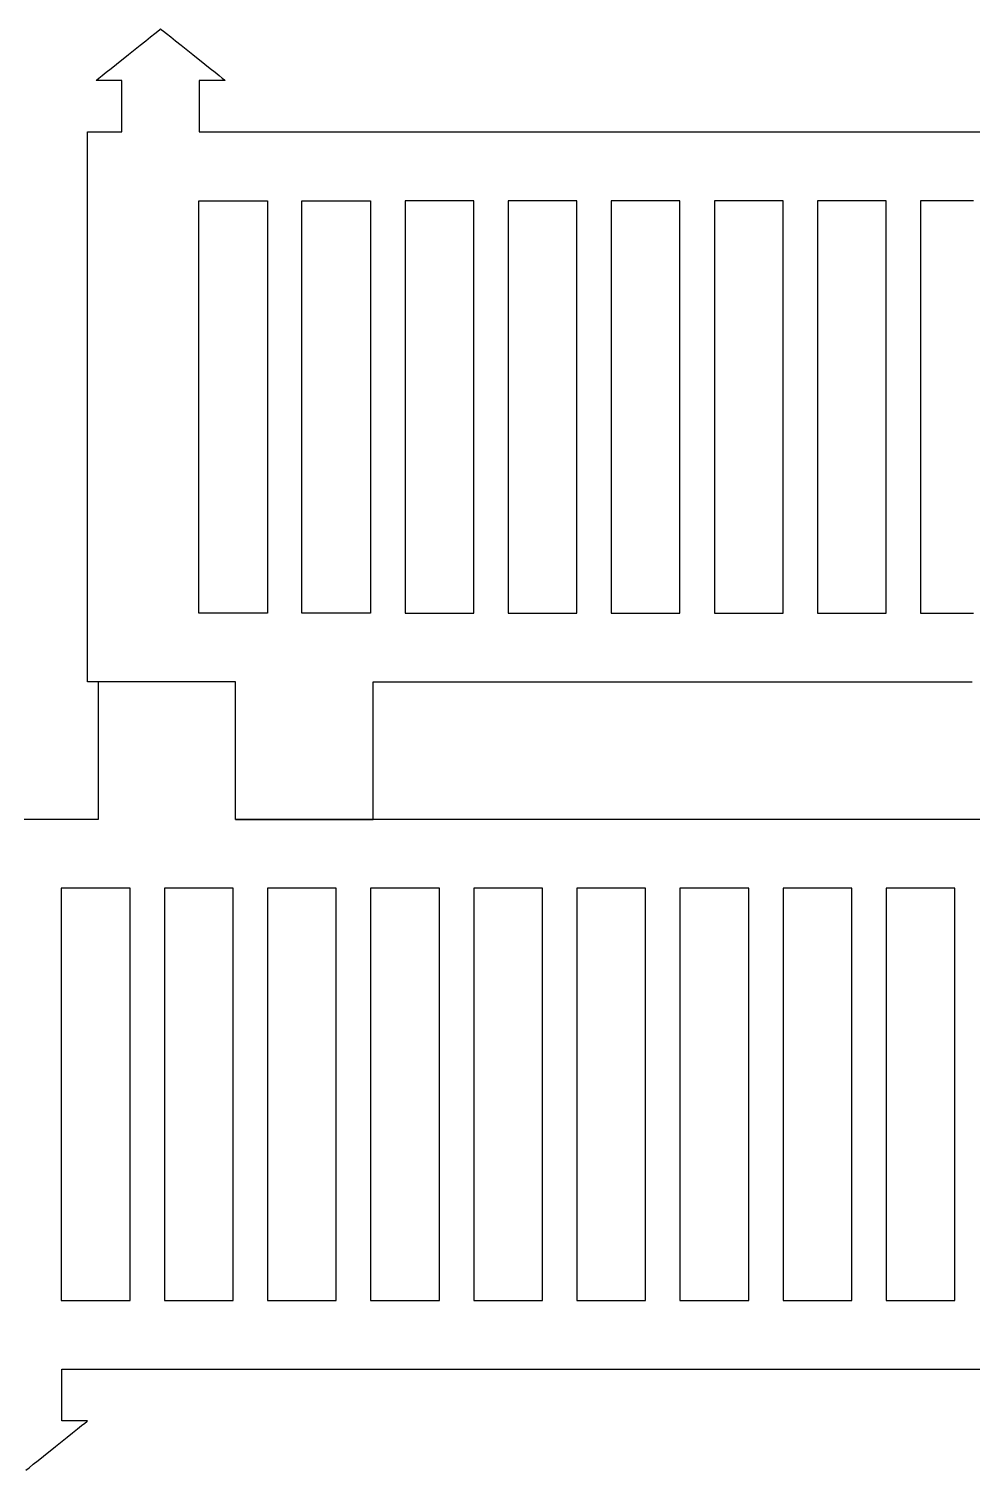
# Model space of a CAD drawing. Header units: millimetres. Extents: x 132 to 771, y 404 to 944.
# Drawn here: x 650.33 to 677.78, y 429.01 to 470.95 of the extents above; entities that cross this region are included whole.
import ezdxf

# ---------------------------------------------------------------- set-up
doc = ezdxf.new("R2010")
doc.units = ezdxf.units.MM
doc.header["$MEASUREMENT"] = 0
doc.layers.get('0').update_dxf_attribs({"linetype": 'CONTINUOUS', "true_color": 0xffffff})

msp = doc.modelspace()

# ---------------------------------------------------------------- linework, layer by layer
at = {"color": 7, "linetype": 'Continuous', "true_color": 0xffffff}
for points in [[(681.774, 447.946), (677.779, 447.946), (673.782, 447.946), (671.822, 447.946), (669.909, 447.946), (668.059, 447.946), (666.289, 447.946), (664.612, 447.946), (663.047, 447.946), (661.604, 447.946), (660.304, 447.946), (659.712, 447.946), (659.162, 447.946), (658.654, 447.946), (658.192, 447.946), (657.774, 447.946), (657.409, 447.946), (657.094, 447.946), (656.832, 447.946), (656.622, 447.946), (656.472, 447.946), (656.379, 447.946), (656.349, 447.946), (656.362, 447.946), (656.394, 447.946), (656.449, 447.946), (656.522, 447.946), (656.612, 447.946), (656.719, 447.946), (656.974, 447.946), (657.277, 447.946), (657.614, 447.946), (657.977, 447.946), (658.349, 447.946), (658.722, 447.946), (659.084, 447.946), (659.422, 447.946), (659.724, 447.946), (659.979, 447.946), (660.087, 447.946), (660.177, 447.946), (660.249, 447.946), (660.304, 447.946), (660.337, 447.946), (660.349, 447.946), (660.337, 447.946), (660.304, 447.946), (660.249, 447.946), (660.177, 447.946), (660.087, 447.946), (659.979, 447.946), (659.724, 447.946), (659.422, 447.946), (659.084, 447.946), (658.722, 447.946), (658.349, 447.946), (657.977, 447.946), (657.614, 447.946), (657.277, 447.946), (656.974, 447.946), (656.719, 447.946), (656.612, 447.946), (656.522, 447.946), (656.449, 447.946), (656.394, 447.946), (656.362, 447.946), (656.349, 447.946), (656.349, 447.959), (656.349, 447.992), (656.349, 448.047), (656.349, 448.119), (656.349, 448.209), (656.349, 448.316), (656.349, 448.571), (656.349, 448.874), (656.349, 449.211), (656.349, 449.574), (656.349, 449.946), (656.349, 450.319), (656.349, 450.682), (656.349, 451.019), (656.349, 451.321), (656.349, 451.576), (656.349, 451.684), (656.349, 451.774), (656.349, 451.847), (656.349, 451.901), (656.349, 451.934), (656.349, 451.946), (656.337, 451.946), (656.302, 451.946), (656.242, 451.946), (656.164, 451.946), (656.067, 451.946), (655.952, 451.946), (655.822, 451.946), (655.677, 451.946), (655.352, 451.946), (654.987, 451.946), (654.599, 451.946), (654.197, 451.946), (653.794, 451.946), (653.407, 451.946), (653.042, 451.946), (652.717, 451.946), (652.572, 451.946), (652.442, 451.946), (652.327, 451.946), (652.229, 451.946), (652.152, 451.946), (652.092, 451.946), (652.057, 451.946), (652.044, 451.946), (652.044, 451.959), (652.044, 451.992), (652.044, 452.049), (652.044, 452.126), (652.044, 452.224), (652.044, 452.342), (652.044, 452.479), (652.044, 452.634), (652.044, 452.807), (652.044, 452.996), (652.044, 453.201), (652.044, 453.424), (652.044, 453.909), (652.044, 454.446), (652.044, 455.032), (652.044, 455.657), (652.044, 456.319), (652.044, 457.009), (652.044, 457.724), (652.044, 458.454), (652.044, 459.946), (652.044, 461.439), (652.044, 462.169), (652.044, 462.884), (652.044, 463.574), (652.044, 464.237), (652.044, 464.862), (652.044, 465.446), (652.044, 465.984), (652.044, 466.469), (652.044, 466.691), (652.044, 466.896), (652.044, 467.086), (652.044, 467.259), (652.044, 467.414), (652.044, 467.552), (652.044, 467.669), (652.044, 467.766), (652.044, 467.844), (652.044, 467.901), (652.044, 467.934), (652.044, 467.946), (652.054, 467.946), (652.087, 467.946), (652.137, 467.946), (652.202, 467.946), (652.362, 467.946), (652.544, 467.946), (652.727, 467.946), (652.889, 467.946), (652.952, 467.946), (653.002, 467.946), (653.034, 467.946), (653.044, 467.946), (653.044, 467.964), (653.044, 468.011), (653.044, 468.084), (653.044, 468.182), (653.044, 468.294), (653.044, 468.422), (653.044, 468.696), (653.044, 468.972), (653.044, 469.099), (653.044, 469.211), (653.044, 469.309), (653.044, 469.381), (653.044, 469.429), (653.044, 469.446), (653.037, 469.446), (653.012, 469.446), (652.927, 469.446), (652.807, 469.446), (652.669, 469.446), (652.532, 469.446), (652.412, 469.446), (652.327, 469.446), (652.302, 469.446), (652.294, 469.446), (652.314, 469.464), (652.374, 469.511), (652.467, 469.584), (652.587, 469.681), (652.729, 469.794), (652.887, 469.922), (653.232, 470.196), (653.577, 470.472), (653.734, 470.599), (653.877, 470.711), (653.997, 470.809), (654.089, 470.881), (654.149, 470.929), (654.169, 470.946), (654.189, 470.929), (654.249, 470.881), (654.342, 470.809), (654.462, 470.711), (654.604, 470.599), (654.762, 470.472), (655.107, 470.196), (655.452, 469.922), (655.609, 469.794), (655.752, 469.681), (655.872, 469.584), (655.964, 469.511), (656.024, 469.464), (656.044, 469.446), (656.037, 469.446), (656.012, 469.446), (655.927, 469.446), (655.807, 469.446), (655.669, 469.446), (655.532, 469.446), (655.412, 469.446), (655.327, 469.446), (655.302, 469.446), (655.294, 469.446), (655.294, 469.429), (655.294, 469.381), (655.294, 469.309), (655.294, 469.211), (655.294, 469.099), (655.294, 468.972), (655.294, 468.696), (655.294, 468.422), (655.294, 468.294), (655.294, 468.182), (655.294, 468.084), (655.294, 468.011), (655.294, 467.964), (655.294, 467.946), (655.332, 467.946), (655.447, 467.946), (655.632, 467.946), (655.889, 467.946), (656.214, 467.946), (656.604, 467.946), (657.057, 467.946), (657.569, 467.946), (658.142, 467.946), (658.769, 467.946), (659.452, 467.946), (660.182, 467.946), (660.962, 467.946), (661.789, 467.946), (662.659, 467.946), (663.572, 467.946), (665.507, 467.946), (667.579, 467.946), (669.769, 467.946), (672.054, 467.946), (674.417, 467.946), (676.839, 467.946), (681.779, 467.946)], [(655.279, 453.946), (655.279, 453.954), (655.279, 453.982), (655.279, 454.024), (655.279, 454.081), (655.279, 454.154), (655.279, 454.244), (655.279, 454.461), (655.279, 454.734), (655.279, 455.054), (655.279, 455.419), (655.279, 455.821), (655.279, 456.259), (655.279, 456.729), (655.279, 457.227), (655.279, 457.744), (655.279, 458.279), (655.279, 458.826), (655.279, 459.946), (655.279, 461.066), (655.279, 461.614), (655.279, 462.149), (655.279, 462.667), (655.279, 463.164), (655.279, 463.631), (655.279, 464.071), (655.279, 464.474), (655.279, 464.839), (655.279, 465.159), (655.279, 465.432), (655.279, 465.649), (655.279, 465.739), (655.279, 465.811), (655.279, 465.869), (655.279, 465.912), (655.279, 465.936), (655.279, 465.946), (655.302, 465.946), (655.364, 465.946), (655.464, 465.946), (655.592, 465.946), (655.744, 465.946), (655.912, 465.946), (656.279, 465.946), (656.647, 465.946), (656.814, 465.946), (656.967, 465.946), (657.094, 465.946), (657.194, 465.946), (657.257, 465.946), (657.279, 465.946), (657.279, 465.939), (657.279, 465.912), (657.279, 465.869), (657.279, 465.811), (657.279, 465.739), (657.279, 465.649), (657.279, 465.432), (657.279, 465.159), (657.279, 464.839), (657.279, 464.474), (657.279, 464.071), (657.279, 463.634), (657.279, 463.164), (657.279, 462.667), (657.279, 462.149), (657.279, 461.614), (657.279, 461.066), (657.279, 459.946), (657.279, 458.826), (657.279, 458.279), (657.279, 457.744), (657.279, 457.227), (657.279, 456.729), (657.279, 456.259), (657.279, 455.821), (657.279, 455.419), (657.279, 455.054), (657.279, 454.734), (657.279, 454.461), (657.279, 454.244), (657.279, 454.154), (657.279, 454.081), (657.279, 454.024), (657.279, 453.982), (657.279, 453.954), (657.279, 453.946), (657.257, 453.946), (657.194, 453.946), (657.094, 453.946), (656.967, 453.946), (656.814, 453.946), (656.647, 453.946), (656.279, 453.946), (655.912, 453.946), (655.744, 453.946), (655.592, 453.946), (655.464, 453.946), (655.364, 453.946), (655.302, 453.946), (655.279, 453.946)], [(658.279, 453.946), (658.279, 453.954), (658.279, 453.982), (658.279, 454.024), (658.279, 454.081), (658.279, 454.154), (658.279, 454.244), (658.279, 454.461), (658.279, 454.734), (658.279, 455.054), (658.279, 455.419), (658.279, 455.821), (658.279, 456.259), (658.279, 456.729), (658.279, 457.227), (658.279, 457.744), (658.279, 458.279), (658.279, 458.826), (658.279, 459.946), (658.279, 461.066), (658.279, 461.614), (658.279, 462.149), (658.279, 462.667), (658.279, 463.164), (658.279, 463.631), (658.279, 464.071), (658.279, 464.474), (658.279, 464.839), (658.279, 465.159), (658.279, 465.432), (658.279, 465.649), (658.279, 465.739), (658.279, 465.811), (658.279, 465.869), (658.279, 465.912), (658.279, 465.936), (658.279, 465.946), (658.302, 465.946), (658.364, 465.946), (658.464, 465.946), (658.592, 465.946), (658.744, 465.946), (658.912, 465.946), (659.279, 465.946), (659.647, 465.946), (659.814, 465.946), (659.967, 465.946), (660.094, 465.946), (660.194, 465.946), (660.257, 465.946), (660.279, 465.946), (660.279, 465.939), (660.279, 465.912), (660.279, 465.869), (660.279, 465.811), (660.279, 465.739), (660.279, 465.649), (660.279, 465.432), (660.279, 465.159), (660.279, 464.839), (660.279, 464.474), (660.279, 464.071), (660.279, 463.634), (660.279, 463.164), (660.279, 462.667), (660.279, 462.149), (660.279, 461.614), (660.279, 461.066), (660.279, 459.946), (660.279, 458.826), (660.279, 458.279), (660.279, 457.744), (660.279, 457.227), (660.279, 456.729), (660.279, 456.259), (660.279, 455.821), (660.279, 455.419), (660.279, 455.054), (660.279, 454.734), (660.279, 454.461), (660.279, 454.244), (660.279, 454.154), (660.279, 454.081), (660.279, 454.024), (660.279, 453.982), (660.279, 453.954), (660.279, 453.946), (660.257, 453.946), (660.194, 453.946), (660.094, 453.946), (659.967, 453.946), (659.814, 453.946), (659.647, 453.946), (659.279, 453.946), (658.912, 453.946), (658.744, 453.946), (658.592, 453.946), (658.464, 453.946), (658.364, 453.946), (658.302, 453.946), (658.279, 453.946)], [(661.279, 453.946), (661.302, 453.946), (661.364, 453.946), (661.464, 453.946), (661.592, 453.946), (661.744, 453.946), (661.912, 453.946), (662.279, 453.946), (662.647, 453.946), (662.814, 453.946), (662.967, 453.946), (663.094, 453.946), (663.194, 453.946), (663.257, 453.946), (663.279, 453.946), (663.279, 453.954), (663.279, 453.982), (663.279, 454.024), (663.279, 454.081), (663.279, 454.154), (663.279, 454.244), (663.279, 454.461), (663.279, 454.734), (663.279, 455.054), (663.279, 455.419), (663.279, 455.821), (663.279, 456.259), (663.279, 456.729), (663.279, 457.227), (663.279, 457.744), (663.279, 458.279), (663.279, 458.826), (663.279, 459.946), (663.279, 461.066), (663.279, 461.614), (663.279, 462.149), (663.279, 462.667), (663.279, 463.164), (663.279, 463.631), (663.279, 464.071), (663.279, 464.474), (663.279, 464.839), (663.279, 465.159), (663.279, 465.432), (663.279, 465.649), (663.279, 465.739), (663.279, 465.811), (663.279, 465.869), (663.279, 465.912), (663.279, 465.936), (663.279, 465.946), (663.257, 465.946), (663.194, 465.946), (663.094, 465.946), (662.967, 465.946), (662.814, 465.946), (662.647, 465.946), (662.279, 465.946), (661.912, 465.946), (661.744, 465.946), (661.592, 465.946), (661.464, 465.946), (661.364, 465.946), (661.302, 465.946), (661.279, 465.946), (661.279, 465.939), (661.279, 465.912), (661.279, 465.869), (661.279, 465.811), (661.279, 465.739), (661.279, 465.649), (661.279, 465.432), (661.279, 465.159), (661.279, 464.839), (661.279, 464.474), (661.279, 464.071), (661.279, 463.634), (661.279, 463.164), (661.279, 462.667), (661.279, 462.149), (661.279, 461.614), (661.279, 461.066), (661.279, 459.946), (661.279, 458.826), (661.279, 458.279), (661.279, 457.744), (661.279, 457.227), (661.279, 456.729), (661.279, 456.259), (661.279, 455.821), (661.279, 455.419), (661.279, 455.054), (661.279, 454.734), (661.279, 454.461), (661.279, 454.244), (661.279, 454.154), (661.279, 454.081), (661.279, 454.024), (661.279, 453.982), (661.279, 453.954), (661.279, 453.946)], [(664.279, 453.946), (664.302, 453.946), (664.364, 453.946), (664.464, 453.946), (664.592, 453.946), (664.744, 453.946), (664.912, 453.946), (665.279, 453.946), (665.647, 453.946), (665.814, 453.946), (665.967, 453.946), (666.094, 453.946), (666.194, 453.946), (666.257, 453.946), (666.279, 453.946), (666.279, 453.954), (666.279, 453.982), (666.279, 454.024), (666.279, 454.081), (666.279, 454.154), (666.279, 454.244), (666.279, 454.461), (666.279, 454.734), (666.279, 455.054), (666.279, 455.419), (666.279, 455.821), (666.279, 456.259), (666.279, 456.729), (666.279, 457.227), (666.279, 457.744), (666.279, 458.279), (666.279, 458.826), (666.279, 459.946), (666.279, 461.066), (666.279, 461.614), (666.279, 462.149), (666.279, 462.667), (666.279, 463.164), (666.279, 463.631), (666.279, 464.071), (666.279, 464.474), (666.279, 464.839), (666.279, 465.159), (666.279, 465.432), (666.279, 465.649), (666.279, 465.739), (666.279, 465.811), (666.279, 465.869), (666.279, 465.912), (666.279, 465.936), (666.279, 465.946), (666.257, 465.946), (666.194, 465.946), (666.094, 465.946), (665.967, 465.946), (665.814, 465.946), (665.647, 465.946), (665.279, 465.946), (664.912, 465.946), (664.744, 465.946), (664.592, 465.946), (664.464, 465.946), (664.364, 465.946), (664.302, 465.946), (664.279, 465.946), (664.279, 465.939), (664.279, 465.912), (664.279, 465.869), (664.279, 465.811), (664.279, 465.739), (664.279, 465.649), (664.279, 465.432), (664.279, 465.159), (664.279, 464.839), (664.279, 464.474), (664.279, 464.071), (664.279, 463.634), (664.279, 463.164), (664.279, 462.667), (664.279, 462.149), (664.279, 461.614), (664.279, 461.066), (664.279, 459.946), (664.279, 458.826), (664.279, 458.279), (664.279, 457.744), (664.279, 457.227), (664.279, 456.729), (664.279, 456.259), (664.279, 455.821), (664.279, 455.419), (664.279, 455.054), (664.279, 454.734), (664.279, 454.461), (664.279, 454.244), (664.279, 454.154), (664.279, 454.081), (664.279, 454.024), (664.279, 453.982), (664.279, 453.954), (664.279, 453.946)], [(667.279, 453.946), (667.302, 453.946), (667.364, 453.946), (667.464, 453.946), (667.592, 453.946), (667.744, 453.946), (667.912, 453.946), (668.279, 453.946), (668.647, 453.946), (668.814, 453.946), (668.967, 453.946), (669.094, 453.946), (669.194, 453.946), (669.257, 453.946), (669.279, 453.946), (669.279, 453.954), (669.279, 453.982), (669.279, 454.024), (669.279, 454.081), (669.279, 454.154), (669.279, 454.244), (669.279, 454.461), (669.279, 454.734), (669.279, 455.054), (669.279, 455.419), (669.279, 455.821), (669.279, 456.259), (669.279, 456.729), (669.279, 457.227), (669.279, 457.744), (669.279, 458.279), (669.279, 458.826), (669.279, 459.946), (669.279, 461.066), (669.279, 461.614), (669.279, 462.149), (669.279, 462.667), (669.279, 463.164), (669.279, 463.631), (669.279, 464.071), (669.279, 464.474), (669.279, 464.839), (669.279, 465.159), (669.279, 465.432), (669.279, 465.649), (669.279, 465.739), (669.279, 465.811), (669.279, 465.869), (669.279, 465.912), (669.279, 465.936), (669.279, 465.946), (669.257, 465.946), (669.194, 465.946), (669.094, 465.946), (668.967, 465.946), (668.814, 465.946), (668.647, 465.946), (668.279, 465.946), (667.912, 465.946), (667.744, 465.946), (667.592, 465.946), (667.464, 465.946), (667.364, 465.946), (667.302, 465.946), (667.279, 465.946), (667.279, 465.939), (667.279, 465.912), (667.279, 465.869), (667.279, 465.811), (667.279, 465.739), (667.279, 465.649), (667.279, 465.432), (667.279, 465.159), (667.279, 464.839), (667.279, 464.474), (667.279, 464.071), (667.279, 463.634), (667.279, 463.164), (667.279, 462.667), (667.279, 462.149), (667.279, 461.614), (667.279, 461.066), (667.279, 459.946), (667.279, 458.826), (667.279, 458.279), (667.279, 457.744), (667.279, 457.227), (667.279, 456.729), (667.279, 456.259), (667.279, 455.821), (667.279, 455.419), (667.279, 455.054), (667.279, 454.734), (667.279, 454.461), (667.279, 454.244), (667.279, 454.154), (667.279, 454.081), (667.279, 454.024), (667.279, 453.982), (667.279, 453.954), (667.279, 453.946)], [(670.279, 453.946), (670.302, 453.946), (670.364, 453.946), (670.464, 453.946), (670.592, 453.946), (670.744, 453.946), (670.912, 453.946), (671.279, 453.946), (671.647, 453.946), (671.814, 453.946), (671.967, 453.946), (672.094, 453.946), (672.194, 453.946), (672.257, 453.946), (672.279, 453.946), (672.279, 453.954), (672.279, 453.982), (672.279, 454.024), (672.279, 454.081), (672.279, 454.154), (672.279, 454.244), (672.279, 454.461), (672.279, 454.734), (672.279, 455.054), (672.279, 455.419), (672.279, 455.821), (672.279, 456.259), (672.279, 456.729), (672.279, 457.227), (672.279, 457.744), (672.279, 458.279), (672.279, 458.826), (672.279, 459.946), (672.279, 461.066), (672.279, 461.614), (672.279, 462.149), (672.279, 462.667), (672.279, 463.164), (672.279, 463.631), (672.279, 464.071), (672.279, 464.474), (672.279, 464.839), (672.279, 465.159), (672.279, 465.432), (672.279, 465.649), (672.279, 465.739), (672.279, 465.811), (672.279, 465.869), (672.279, 465.912), (672.279, 465.936), (672.279, 465.946), (672.257, 465.946), (672.194, 465.946), (672.094, 465.946), (671.967, 465.946), (671.814, 465.946), (671.647, 465.946), (671.279, 465.946), (670.912, 465.946), (670.744, 465.946), (670.592, 465.946), (670.464, 465.946), (670.364, 465.946), (670.302, 465.946), (670.279, 465.946), (670.279, 465.939), (670.279, 465.912), (670.279, 465.869), (670.279, 465.811), (670.279, 465.739), (670.279, 465.649), (670.279, 465.432), (670.279, 465.159), (670.279, 464.839), (670.279, 464.474), (670.279, 464.071), (670.279, 463.634), (670.279, 463.164), (670.279, 462.667), (670.279, 462.149), (670.279, 461.614), (670.279, 461.066), (670.279, 459.946), (670.279, 458.826), (670.279, 458.279), (670.279, 457.744), (670.279, 457.227), (670.279, 456.729), (670.279, 456.259), (670.279, 455.821), (670.279, 455.419), (670.279, 455.054), (670.279, 454.734), (670.279, 454.461), (670.279, 454.244), (670.279, 454.154), (670.279, 454.081), (670.279, 454.024), (670.279, 453.982), (670.279, 453.954), (670.279, 453.946)], [(673.279, 453.946), (673.302, 453.946), (673.364, 453.946), (673.464, 453.946), (673.592, 453.946), (673.744, 453.946), (673.912, 453.946), (674.279, 453.946), (674.647, 453.946), (674.814, 453.946), (674.967, 453.946), (675.094, 453.946), (675.194, 453.946), (675.257, 453.946), (675.279, 453.946), (675.279, 453.954), (675.279, 453.982), (675.279, 454.024), (675.279, 454.081), (675.279, 454.154), (675.279, 454.244), (675.279, 454.461), (675.279, 454.734), (675.279, 455.054), (675.279, 455.419), (675.279, 455.821), (675.279, 456.259), (675.279, 456.729), (675.279, 457.227), (675.279, 457.744), (675.279, 458.279), (675.279, 458.826), (675.279, 459.946), (675.279, 461.066), (675.279, 461.614), (675.279, 462.149), (675.279, 462.667), (675.279, 463.164), (675.279, 463.631), (675.279, 464.071), (675.279, 464.474), (675.279, 464.839), (675.279, 465.159), (675.279, 465.432), (675.279, 465.649), (675.279, 465.739), (675.279, 465.811), (675.279, 465.869), (675.279, 465.912), (675.279, 465.936), (675.279, 465.946), (675.257, 465.946), (675.194, 465.946), (675.094, 465.946), (674.967, 465.946), (674.814, 465.946), (674.647, 465.946), (674.279, 465.946), (673.912, 465.946), (673.744, 465.946), (673.592, 465.946), (673.464, 465.946), (673.364, 465.946), (673.302, 465.946), (673.279, 465.946), (673.279, 465.939), (673.279, 465.912), (673.279, 465.869), (673.279, 465.811), (673.279, 465.739), (673.279, 465.649), (673.279, 465.432), (673.279, 465.159), (673.279, 464.839), (673.279, 464.474), (673.279, 464.071), (673.279, 463.634), (673.279, 463.164), (673.279, 462.667), (673.279, 462.149), (673.279, 461.614), (673.279, 461.066), (673.279, 459.946), (673.279, 458.826), (673.279, 458.279), (673.279, 457.744), (673.279, 457.227), (673.279, 456.729), (673.279, 456.259), (673.279, 455.821), (673.279, 455.419), (673.279, 455.054), (673.279, 454.734), (673.279, 454.461), (673.279, 454.244), (673.279, 454.154), (673.279, 454.081), (673.279, 454.024), (673.279, 453.982), (673.279, 453.954), (673.279, 453.946)], [(677.814, 465.946), (677.647, 465.946), (677.279, 465.946), (676.912, 465.946), (676.744, 465.946), (676.592, 465.946), (676.464, 465.946), (676.364, 465.946), (676.302, 465.946), (676.279, 465.946), (676.279, 465.939), (676.279, 465.912), (676.279, 465.869), (676.279, 465.811), (676.279, 465.739), (676.279, 465.649), (676.279, 465.432), (676.279, 465.159), (676.279, 464.839), (676.279, 464.474), (676.279, 464.071), (676.279, 463.634), (676.279, 463.164), (676.279, 462.667), (676.279, 462.149), (676.279, 461.614), (676.279, 461.066), (676.279, 459.946), (676.279, 458.826), (676.279, 458.279), (676.279, 457.744), (676.279, 457.227), (676.279, 456.729), (676.279, 456.259), (676.279, 455.821), (676.279, 455.419), (676.279, 455.054), (676.279, 454.734), (676.279, 454.461), (676.279, 454.244), (676.279, 454.154), (676.279, 454.081), (676.279, 454.024), (676.279, 453.982), (676.279, 453.954), (676.279, 453.946)], [(676.279, 453.946), (676.302, 453.946), (676.364, 453.946), (676.464, 453.946), (676.592, 453.946), (676.744, 453.946), (676.912, 453.946), (677.279, 453.946), (677.647, 453.946), (677.814, 453.946)], [(652.349, 451.946), (652.349, 451.934), (652.349, 451.901), (652.349, 451.847), (652.349, 451.774), (652.349, 451.684), (652.349, 451.576), (652.349, 451.321), (652.349, 451.019), (652.349, 450.682), (652.349, 450.319), (652.349, 449.946), (652.349, 449.574), (652.349, 449.211), (652.349, 448.874), (652.349, 448.571), (652.349, 448.316), (652.349, 448.209), (652.349, 448.119), (652.349, 448.047), (652.349, 447.992), (652.349, 447.959), (652.349, 447.946), (652.337, 447.946), (652.302, 447.946), (652.242, 447.946), (652.164, 447.946), (652.067, 447.946), (651.952, 447.946), (651.822, 447.946), (651.677, 447.946), (651.352, 447.946), (650.987, 447.946), (650.599, 447.946), (650.197, 447.946)], [(660.349, 447.946), (660.349, 447.959), (660.349, 447.992), (660.349, 448.047), (660.349, 448.119), (660.349, 448.209), (660.349, 448.316), (660.349, 448.571), (660.349, 448.874), (660.349, 449.211), (660.349, 449.574), (660.349, 449.946), (660.349, 450.319), (660.349, 450.682), (660.349, 451.019), (660.349, 451.321), (660.349, 451.576), (660.349, 451.684), (660.349, 451.774), (660.349, 451.847), (660.349, 451.901), (660.349, 451.934), (660.349, 451.946), (660.379, 451.946), (660.472, 451.946), (660.622, 451.946), (660.832, 451.946), (661.094, 451.946), (661.409, 451.946), (661.774, 451.946), (662.192, 451.946), (662.654, 451.946), (663.162, 451.946), (663.712, 451.946), (664.304, 451.946), (665.604, 451.946), (667.047, 451.946), (668.612, 451.946), (670.289, 451.946), (672.059, 451.946), (673.909, 451.946), (675.822, 451.946), (677.782, 451.946)], [(651.279, 445.946), (651.279, 445.939), (651.279, 445.912), (651.279, 445.869), (651.279, 445.811), (651.279, 445.739), (651.279, 445.649), (651.279, 445.432), (651.279, 445.159), (651.279, 444.839), (651.279, 444.474), (651.279, 444.071), (651.279, 443.634), (651.279, 443.164), (651.279, 442.667), (651.279, 442.149), (651.279, 441.614), (651.279, 441.066), (651.279, 439.946), (651.279, 438.826), (651.279, 438.279), (651.279, 437.744), (651.279, 437.227), (651.279, 436.729), (651.279, 436.259), (651.279, 435.821), (651.279, 435.419), (651.279, 435.054), (651.279, 434.734), (651.279, 434.461), (651.279, 434.244), (651.279, 434.154), (651.279, 434.081), (651.279, 434.024), (651.279, 433.982), (651.279, 433.954), (651.279, 433.946), (651.302, 433.946), (651.364, 433.946), (651.464, 433.946), (651.592, 433.946), (651.744, 433.946), (651.912, 433.946), (652.279, 433.946), (652.647, 433.946), (652.814, 433.946), (652.967, 433.946), (653.094, 433.946), (653.194, 433.946), (653.257, 433.946), (653.279, 433.946), (653.279, 433.954), (653.279, 433.982), (653.279, 434.024), (653.279, 434.081), (653.279, 434.154), (653.279, 434.244), (653.279, 434.461), (653.279, 434.734), (653.279, 435.054), (653.279, 435.419), (653.279, 435.821), (653.279, 436.259), (653.279, 436.729), (653.279, 437.227), (653.279, 437.744), (653.279, 438.279), (653.279, 438.826), (653.279, 439.946), (653.279, 441.066), (653.279, 441.614), (653.279, 442.149), (653.279, 442.667), (653.279, 443.164), (653.279, 443.631), (653.279, 444.071), (653.279, 444.474), (653.279, 444.839), (653.279, 445.159), (653.279, 445.432), (653.279, 445.649), (653.279, 445.739), (653.279, 445.811), (653.279, 445.869), (653.279, 445.912), (653.279, 445.936), (653.279, 445.946), (653.257, 445.946), (653.194, 445.946), (653.094, 445.946), (652.967, 445.946), (652.814, 445.946), (652.647, 445.946), (652.279, 445.946), (651.912, 445.946), (651.744, 445.946), (651.592, 445.946), (651.464, 445.946), (651.364, 445.946), (651.302, 445.946), (651.279, 445.946)], [(654.279, 445.946), (654.279, 445.939), (654.279, 445.912), (654.279, 445.869), (654.279, 445.811), (654.279, 445.739), (654.279, 445.649), (654.279, 445.432), (654.279, 445.159), (654.279, 444.839), (654.279, 444.474), (654.279, 444.071), (654.279, 443.634), (654.279, 443.164), (654.279, 442.667), (654.279, 442.149), (654.279, 441.614), (654.279, 441.066), (654.279, 439.946), (654.279, 438.826), (654.279, 438.279), (654.279, 437.744), (654.279, 437.227), (654.279, 436.729), (654.279, 436.259), (654.279, 435.821), (654.279, 435.419), (654.279, 435.054), (654.279, 434.734), (654.279, 434.461), (654.279, 434.244), (654.279, 434.154), (654.279, 434.081), (654.279, 434.024), (654.279, 433.982), (654.279, 433.954), (654.279, 433.946), (654.302, 433.946), (654.364, 433.946), (654.464, 433.946), (654.592, 433.946), (654.744, 433.946), (654.912, 433.946), (655.279, 433.946), (655.647, 433.946), (655.814, 433.946), (655.967, 433.946), (656.094, 433.946), (656.194, 433.946), (656.257, 433.946), (656.279, 433.946), (656.279, 433.954), (656.279, 433.982), (656.279, 434.024), (656.279, 434.081), (656.279, 434.154), (656.279, 434.244), (656.279, 434.461), (656.279, 434.734), (656.279, 435.054), (656.279, 435.419), (656.279, 435.821), (656.279, 436.259), (656.279, 436.729), (656.279, 437.227), (656.279, 437.744), (656.279, 438.279), (656.279, 438.826), (656.279, 439.946), (656.279, 441.066), (656.279, 441.614), (656.279, 442.149), (656.279, 442.667), (656.279, 443.164), (656.279, 443.631), (656.279, 444.071), (656.279, 444.474), (656.279, 444.839), (656.279, 445.159), (656.279, 445.432), (656.279, 445.649), (656.279, 445.739), (656.279, 445.811), (656.279, 445.869), (656.279, 445.912), (656.279, 445.936), (656.279, 445.946), (656.257, 445.946), (656.194, 445.946), (656.094, 445.946), (655.967, 445.946), (655.814, 445.946), (655.647, 445.946), (655.279, 445.946), (654.912, 445.946), (654.744, 445.946), (654.592, 445.946), (654.464, 445.946), (654.364, 445.946), (654.302, 445.946), (654.279, 445.946)], [(657.279, 445.946), (657.279, 445.939), (657.279, 445.912), (657.279, 445.869), (657.279, 445.811), (657.279, 445.739), (657.279, 445.649), (657.279, 445.432), (657.279, 445.159), (657.279, 444.839), (657.279, 444.474), (657.279, 444.071), (657.279, 443.634), (657.279, 443.164), (657.279, 442.667), (657.279, 442.149), (657.279, 441.614), (657.279, 441.066), (657.279, 439.946), (657.279, 438.826), (657.279, 438.279), (657.279, 437.744), (657.279, 437.227), (657.279, 436.729), (657.279, 436.259), (657.279, 435.821), (657.279, 435.419), (657.279, 435.054), (657.279, 434.734), (657.279, 434.461), (657.279, 434.244), (657.279, 434.154), (657.279, 434.081), (657.279, 434.024), (657.279, 433.982), (657.279, 433.954), (657.279, 433.946), (657.302, 433.946), (657.364, 433.946), (657.464, 433.946), (657.592, 433.946), (657.744, 433.946), (657.912, 433.946), (658.279, 433.946), (658.647, 433.946), (658.814, 433.946), (658.967, 433.946), (659.094, 433.946), (659.194, 433.946), (659.257, 433.946), (659.279, 433.946), (659.279, 433.954), (659.279, 433.982), (659.279, 434.024), (659.279, 434.081), (659.279, 434.154), (659.279, 434.244), (659.279, 434.461), (659.279, 434.734), (659.279, 435.054), (659.279, 435.419), (659.279, 435.821), (659.279, 436.259), (659.279, 436.729), (659.279, 437.227), (659.279, 437.744), (659.279, 438.279), (659.279, 438.826), (659.279, 439.946), (659.279, 441.066), (659.279, 441.614), (659.279, 442.149), (659.279, 442.667), (659.279, 443.164), (659.279, 443.631), (659.279, 444.071), (659.279, 444.474), (659.279, 444.839), (659.279, 445.159), (659.279, 445.432), (659.279, 445.649), (659.279, 445.739), (659.279, 445.811), (659.279, 445.869), (659.279, 445.912), (659.279, 445.936), (659.279, 445.946), (659.257, 445.946), (659.194, 445.946), (659.094, 445.946), (658.967, 445.946), (658.814, 445.946), (658.647, 445.946), (658.279, 445.946), (657.912, 445.946), (657.744, 445.946), (657.592, 445.946), (657.464, 445.946), (657.364, 445.946), (657.302, 445.946), (657.279, 445.946)], [(660.279, 445.946), (660.279, 445.939), (660.279, 445.912), (660.279, 445.869), (660.279, 445.811), (660.279, 445.739), (660.279, 445.649), (660.279, 445.432), (660.279, 445.159), (660.279, 444.839), (660.279, 444.474), (660.279, 444.071), (660.279, 443.634), (660.279, 443.164), (660.279, 442.667), (660.279, 442.149), (660.279, 441.614), (660.279, 441.066), (660.279, 439.946), (660.279, 438.826), (660.279, 438.279), (660.279, 437.744), (660.279, 437.227), (660.279, 436.729), (660.279, 436.259), (660.279, 435.821), (660.279, 435.419), (660.279, 435.054), (660.279, 434.734), (660.279, 434.461), (660.279, 434.244), (660.279, 434.154), (660.279, 434.081), (660.279, 434.024), (660.279, 433.982), (660.279, 433.954), (660.279, 433.946), (660.302, 433.946), (660.364, 433.946), (660.464, 433.946), (660.592, 433.946), (660.744, 433.946), (660.912, 433.946), (661.279, 433.946), (661.647, 433.946), (661.814, 433.946), (661.967, 433.946), (662.094, 433.946), (662.194, 433.946), (662.257, 433.946), (662.279, 433.946), (662.279, 433.954), (662.279, 433.982), (662.279, 434.024), (662.279, 434.081), (662.279, 434.154), (662.279, 434.244), (662.279, 434.461), (662.279, 434.734), (662.279, 435.054), (662.279, 435.419), (662.279, 435.821), (662.279, 436.259), (662.279, 436.729), (662.279, 437.227), (662.279, 437.744), (662.279, 438.279), (662.279, 438.826), (662.279, 439.946), (662.279, 441.066), (662.279, 441.614), (662.279, 442.149), (662.279, 442.667), (662.279, 443.164), (662.279, 443.631), (662.279, 444.071), (662.279, 444.474), (662.279, 444.839), (662.279, 445.159), (662.279, 445.432), (662.279, 445.649), (662.279, 445.739), (662.279, 445.811), (662.279, 445.869), (662.279, 445.912), (662.279, 445.936), (662.279, 445.946), (662.257, 445.946), (662.194, 445.946), (662.094, 445.946), (661.967, 445.946), (661.814, 445.946), (661.647, 445.946), (661.279, 445.946), (660.912, 445.946), (660.744, 445.946), (660.592, 445.946), (660.464, 445.946), (660.364, 445.946), (660.302, 445.946), (660.279, 445.946)], [(663.279, 445.946), (663.279, 445.939), (663.279, 445.912), (663.279, 445.869), (663.279, 445.811), (663.279, 445.739), (663.279, 445.649), (663.279, 445.432), (663.279, 445.159), (663.279, 444.839), (663.279, 444.474), (663.279, 444.071), (663.279, 443.634), (663.279, 443.164), (663.279, 442.667), (663.279, 442.149), (663.279, 441.614), (663.279, 441.066), (663.279, 439.946), (663.279, 438.826), (663.279, 438.279), (663.279, 437.744), (663.279, 437.227), (663.279, 436.729), (663.279, 436.259), (663.279, 435.821), (663.279, 435.419), (663.279, 435.054), (663.279, 434.734), (663.279, 434.461), (663.279, 434.244), (663.279, 434.154), (663.279, 434.081), (663.279, 434.024), (663.279, 433.982), (663.279, 433.954), (663.279, 433.946), (663.302, 433.946), (663.364, 433.946), (663.464, 433.946), (663.592, 433.946), (663.744, 433.946), (663.912, 433.946), (664.279, 433.946), (664.647, 433.946), (664.814, 433.946), (664.967, 433.946), (665.094, 433.946), (665.194, 433.946), (665.257, 433.946), (665.279, 433.946), (665.279, 433.954), (665.279, 433.982), (665.279, 434.024), (665.279, 434.081), (665.279, 434.154), (665.279, 434.244), (665.279, 434.461), (665.279, 434.734), (665.279, 435.054), (665.279, 435.419), (665.279, 435.821), (665.279, 436.259), (665.279, 436.729), (665.279, 437.227), (665.279, 437.744), (665.279, 438.279), (665.279, 438.826), (665.279, 439.946), (665.279, 441.066), (665.279, 441.614), (665.279, 442.149), (665.279, 442.667), (665.279, 443.164), (665.279, 443.631), (665.279, 444.071), (665.279, 444.474), (665.279, 444.839), (665.279, 445.159), (665.279, 445.432), (665.279, 445.649), (665.279, 445.739), (665.279, 445.811), (665.279, 445.869), (665.279, 445.912), (665.279, 445.936), (665.279, 445.946), (665.257, 445.946), (665.194, 445.946), (665.094, 445.946), (664.967, 445.946), (664.814, 445.946), (664.647, 445.946), (664.279, 445.946), (663.912, 445.946), (663.744, 445.946), (663.592, 445.946), (663.464, 445.946), (663.364, 445.946), (663.302, 445.946), (663.279, 445.946)], [(666.279, 445.946), (666.279, 445.939), (666.279, 445.912), (666.279, 445.869), (666.279, 445.811), (666.279, 445.739), (666.279, 445.649), (666.279, 445.432), (666.279, 445.159), (666.279, 444.839), (666.279, 444.474), (666.279, 444.071), (666.279, 443.634), (666.279, 443.164), (666.279, 442.667), (666.279, 442.149), (666.279, 441.614), (666.279, 441.066), (666.279, 439.946), (666.279, 438.826), (666.279, 438.279), (666.279, 437.744), (666.279, 437.227), (666.279, 436.729), (666.279, 436.259), (666.279, 435.821), (666.279, 435.419), (666.279, 435.054), (666.279, 434.734), (666.279, 434.461), (666.279, 434.244), (666.279, 434.154), (666.279, 434.081), (666.279, 434.024), (666.279, 433.982), (666.279, 433.954), (666.279, 433.946), (666.302, 433.946), (666.364, 433.946), (666.464, 433.946), (666.592, 433.946), (666.744, 433.946), (666.912, 433.946), (667.279, 433.946), (667.647, 433.946), (667.814, 433.946), (667.967, 433.946), (668.094, 433.946), (668.194, 433.946), (668.257, 433.946), (668.279, 433.946), (668.279, 433.954), (668.279, 433.982), (668.279, 434.024), (668.279, 434.081), (668.279, 434.154), (668.279, 434.244), (668.279, 434.461), (668.279, 434.734), (668.279, 435.054), (668.279, 435.419), (668.279, 435.821), (668.279, 436.259), (668.279, 436.729), (668.279, 437.227), (668.279, 437.744), (668.279, 438.279), (668.279, 438.826), (668.279, 439.946), (668.279, 441.066), (668.279, 441.614), (668.279, 442.149), (668.279, 442.667), (668.279, 443.164), (668.279, 443.631), (668.279, 444.071), (668.279, 444.474), (668.279, 444.839), (668.279, 445.159), (668.279, 445.432), (668.279, 445.649), (668.279, 445.739), (668.279, 445.811), (668.279, 445.869), (668.279, 445.912), (668.279, 445.936), (668.279, 445.946), (668.257, 445.946), (668.194, 445.946), (668.094, 445.946), (667.967, 445.946), (667.814, 445.946), (667.647, 445.946), (667.279, 445.946), (666.912, 445.946), (666.744, 445.946), (666.592, 445.946), (666.464, 445.946), (666.364, 445.946), (666.302, 445.946), (666.279, 445.946)], [(669.279, 445.946), (669.279, 445.939), (669.279, 445.912), (669.279, 445.869), (669.279, 445.811), (669.279, 445.739), (669.279, 445.649), (669.279, 445.432), (669.279, 445.159), (669.279, 444.839), (669.279, 444.474), (669.279, 444.071), (669.279, 443.634), (669.279, 443.164), (669.279, 442.667), (669.279, 442.149), (669.279, 441.614), (669.279, 441.066), (669.279, 439.946), (669.279, 438.826), (669.279, 438.279), (669.279, 437.744), (669.279, 437.227), (669.279, 436.729), (669.279, 436.259), (669.279, 435.821), (669.279, 435.419), (669.279, 435.054), (669.279, 434.734), (669.279, 434.461), (669.279, 434.244), (669.279, 434.154), (669.279, 434.081), (669.279, 434.024), (669.279, 433.982), (669.279, 433.954), (669.279, 433.946), (669.302, 433.946), (669.364, 433.946), (669.464, 433.946), (669.592, 433.946), (669.744, 433.946), (669.912, 433.946), (670.279, 433.946), (670.647, 433.946), (670.814, 433.946), (670.967, 433.946), (671.094, 433.946), (671.194, 433.946), (671.257, 433.946), (671.279, 433.946), (671.279, 433.954), (671.279, 433.982), (671.279, 434.024), (671.279, 434.081), (671.279, 434.154), (671.279, 434.244), (671.279, 434.461), (671.279, 434.734), (671.279, 435.054), (671.279, 435.419), (671.279, 435.821), (671.279, 436.259), (671.279, 436.729), (671.279, 437.227), (671.279, 437.744), (671.279, 438.279), (671.279, 438.826), (671.279, 439.946), (671.279, 441.066), (671.279, 441.614), (671.279, 442.149), (671.279, 442.667), (671.279, 443.164), (671.279, 443.631), (671.279, 444.071), (671.279, 444.474), (671.279, 444.839), (671.279, 445.159), (671.279, 445.432), (671.279, 445.649), (671.279, 445.739), (671.279, 445.811), (671.279, 445.869), (671.279, 445.912), (671.279, 445.936), (671.279, 445.946), (671.257, 445.946), (671.194, 445.946), (671.094, 445.946), (670.967, 445.946), (670.814, 445.946), (670.647, 445.946), (670.279, 445.946), (669.912, 445.946), (669.744, 445.946), (669.592, 445.946), (669.464, 445.946), (669.364, 445.946), (669.302, 445.946), (669.279, 445.946)], [(672.279, 445.946), (672.279, 445.939), (672.279, 445.912), (672.279, 445.869), (672.279, 445.811), (672.279, 445.739), (672.279, 445.649), (672.279, 445.432), (672.279, 445.159), (672.279, 444.839), (672.279, 444.474), (672.279, 444.071), (672.279, 443.634), (672.279, 443.164), (672.279, 442.667), (672.279, 442.149), (672.279, 441.614), (672.279, 441.066), (672.279, 439.946), (672.279, 438.826), (672.279, 438.279), (672.279, 437.744), (672.279, 437.227), (672.279, 436.729), (672.279, 436.259), (672.279, 435.821), (672.279, 435.419), (672.279, 435.054), (672.279, 434.734), (672.279, 434.461), (672.279, 434.244), (672.279, 434.154), (672.279, 434.081), (672.279, 434.024), (672.279, 433.982), (672.279, 433.954), (672.279, 433.946), (672.302, 433.946), (672.364, 433.946), (672.464, 433.946), (672.592, 433.946), (672.744, 433.946), (672.912, 433.946), (673.279, 433.946), (673.647, 433.946), (673.814, 433.946), (673.967, 433.946), (674.094, 433.946), (674.194, 433.946), (674.257, 433.946), (674.279, 433.946), (674.279, 433.954), (674.279, 433.982), (674.279, 434.024), (674.279, 434.081), (674.279, 434.154), (674.279, 434.244), (674.279, 434.461), (674.279, 434.734), (674.279, 435.054), (674.279, 435.419), (674.279, 435.821), (674.279, 436.259), (674.279, 436.729), (674.279, 437.227), (674.279, 437.744), (674.279, 438.279), (674.279, 438.826), (674.279, 439.946), (674.279, 441.066), (674.279, 441.614), (674.279, 442.149), (674.279, 442.667), (674.279, 443.164), (674.279, 443.631), (674.279, 444.071), (674.279, 444.474), (674.279, 444.839), (674.279, 445.159), (674.279, 445.432), (674.279, 445.649), (674.279, 445.739), (674.279, 445.811), (674.279, 445.869), (674.279, 445.912), (674.279, 445.936), (674.279, 445.946), (674.257, 445.946), (674.194, 445.946), (674.094, 445.946), (673.967, 445.946), (673.814, 445.946), (673.647, 445.946), (673.279, 445.946), (672.912, 445.946), (672.744, 445.946), (672.592, 445.946), (672.464, 445.946), (672.364, 445.946), (672.302, 445.946), (672.279, 445.946)], [(675.279, 445.946), (675.279, 445.939), (675.279, 445.912), (675.279, 445.869), (675.279, 445.811), (675.279, 445.739), (675.279, 445.649), (675.279, 445.432), (675.279, 445.159), (675.279, 444.839), (675.279, 444.474), (675.279, 444.071), (675.279, 443.634), (675.279, 443.164), (675.279, 442.667), (675.279, 442.149), (675.279, 441.614), (675.279, 441.066), (675.279, 439.946), (675.279, 438.826), (675.279, 438.279), (675.279, 437.744), (675.279, 437.227), (675.279, 436.729), (675.279, 436.259), (675.279, 435.821), (675.279, 435.419), (675.279, 435.054), (675.279, 434.734), (675.279, 434.461), (675.279, 434.244), (675.279, 434.154), (675.279, 434.081), (675.279, 434.024), (675.279, 433.982), (675.279, 433.954), (675.279, 433.946), (675.302, 433.946), (675.364, 433.946), (675.464, 433.946), (675.592, 433.946), (675.744, 433.946), (675.912, 433.946), (676.279, 433.946), (676.647, 433.946), (676.814, 433.946), (676.967, 433.946), (677.094, 433.946), (677.194, 433.946), (677.257, 433.946), (677.279, 433.946), (677.279, 433.954), (677.279, 433.982), (677.279, 434.024), (677.279, 434.081), (677.279, 434.154), (677.279, 434.244), (677.279, 434.461), (677.279, 434.734), (677.279, 435.054), (677.279, 435.419), (677.279, 435.821), (677.279, 436.259), (677.279, 436.729), (677.279, 437.227), (677.279, 437.744), (677.279, 438.279), (677.279, 438.826), (677.279, 439.946), (677.279, 441.066), (677.279, 441.614), (677.279, 442.149), (677.279, 442.667), (677.279, 443.164), (677.279, 443.631), (677.279, 444.071), (677.279, 444.474), (677.279, 444.839), (677.279, 445.159), (677.279, 445.432), (677.279, 445.649), (677.279, 445.739), (677.279, 445.811), (677.279, 445.869), (677.279, 445.912), (677.279, 445.936), (677.279, 445.946), (677.257, 445.946), (677.194, 445.946), (677.094, 445.946), (676.967, 445.946), (676.814, 445.946), (676.647, 445.946), (676.279, 445.946), (675.912, 445.946), (675.744, 445.946), (675.592, 445.946), (675.464, 445.946), (675.364, 445.946), (675.302, 445.946), (675.279, 445.946)], [(650.249, 429.011), (650.342, 429.084), (650.462, 429.182), (650.604, 429.294), (650.762, 429.422), (651.107, 429.696), (651.452, 429.972), (651.609, 430.099), (651.752, 430.211), (651.872, 430.309), (651.964, 430.381), (652.024, 430.429), (652.044, 430.446), (652.037, 430.446), (652.012, 430.446), (651.927, 430.446), (651.807, 430.446), (651.669, 430.446), (651.532, 430.446), (651.412, 430.446), (651.327, 430.446), (651.302, 430.446), (651.294, 430.446), (651.294, 430.464), (651.294, 430.511), (651.294, 430.584), (651.294, 430.682), (651.294, 430.794), (651.294, 430.922), (651.294, 431.196), (651.294, 431.472), (651.294, 431.599), (651.294, 431.711), (651.294, 431.809), (651.294, 431.881), (651.294, 431.929), (651.294, 431.946), (651.332, 431.946), (651.447, 431.946), (651.632, 431.946), (651.889, 431.946), (652.214, 431.946), (652.604, 431.946), (653.057, 431.946), (653.569, 431.946), (654.142, 431.946), (654.769, 431.946), (655.452, 431.946), (656.182, 431.946), (656.962, 431.946), (657.789, 431.946), (658.659, 431.946), (659.572, 431.946), (661.507, 431.946), (663.579, 431.946), (665.769, 431.946), (668.054, 431.946), (670.417, 431.946), (672.839, 431.946), (677.779, 431.946), (682.719, 431.946)]]:
    msp.add_lwpolyline(points, dxfattribs=at)

doc.saveas('drawing.dxf')
